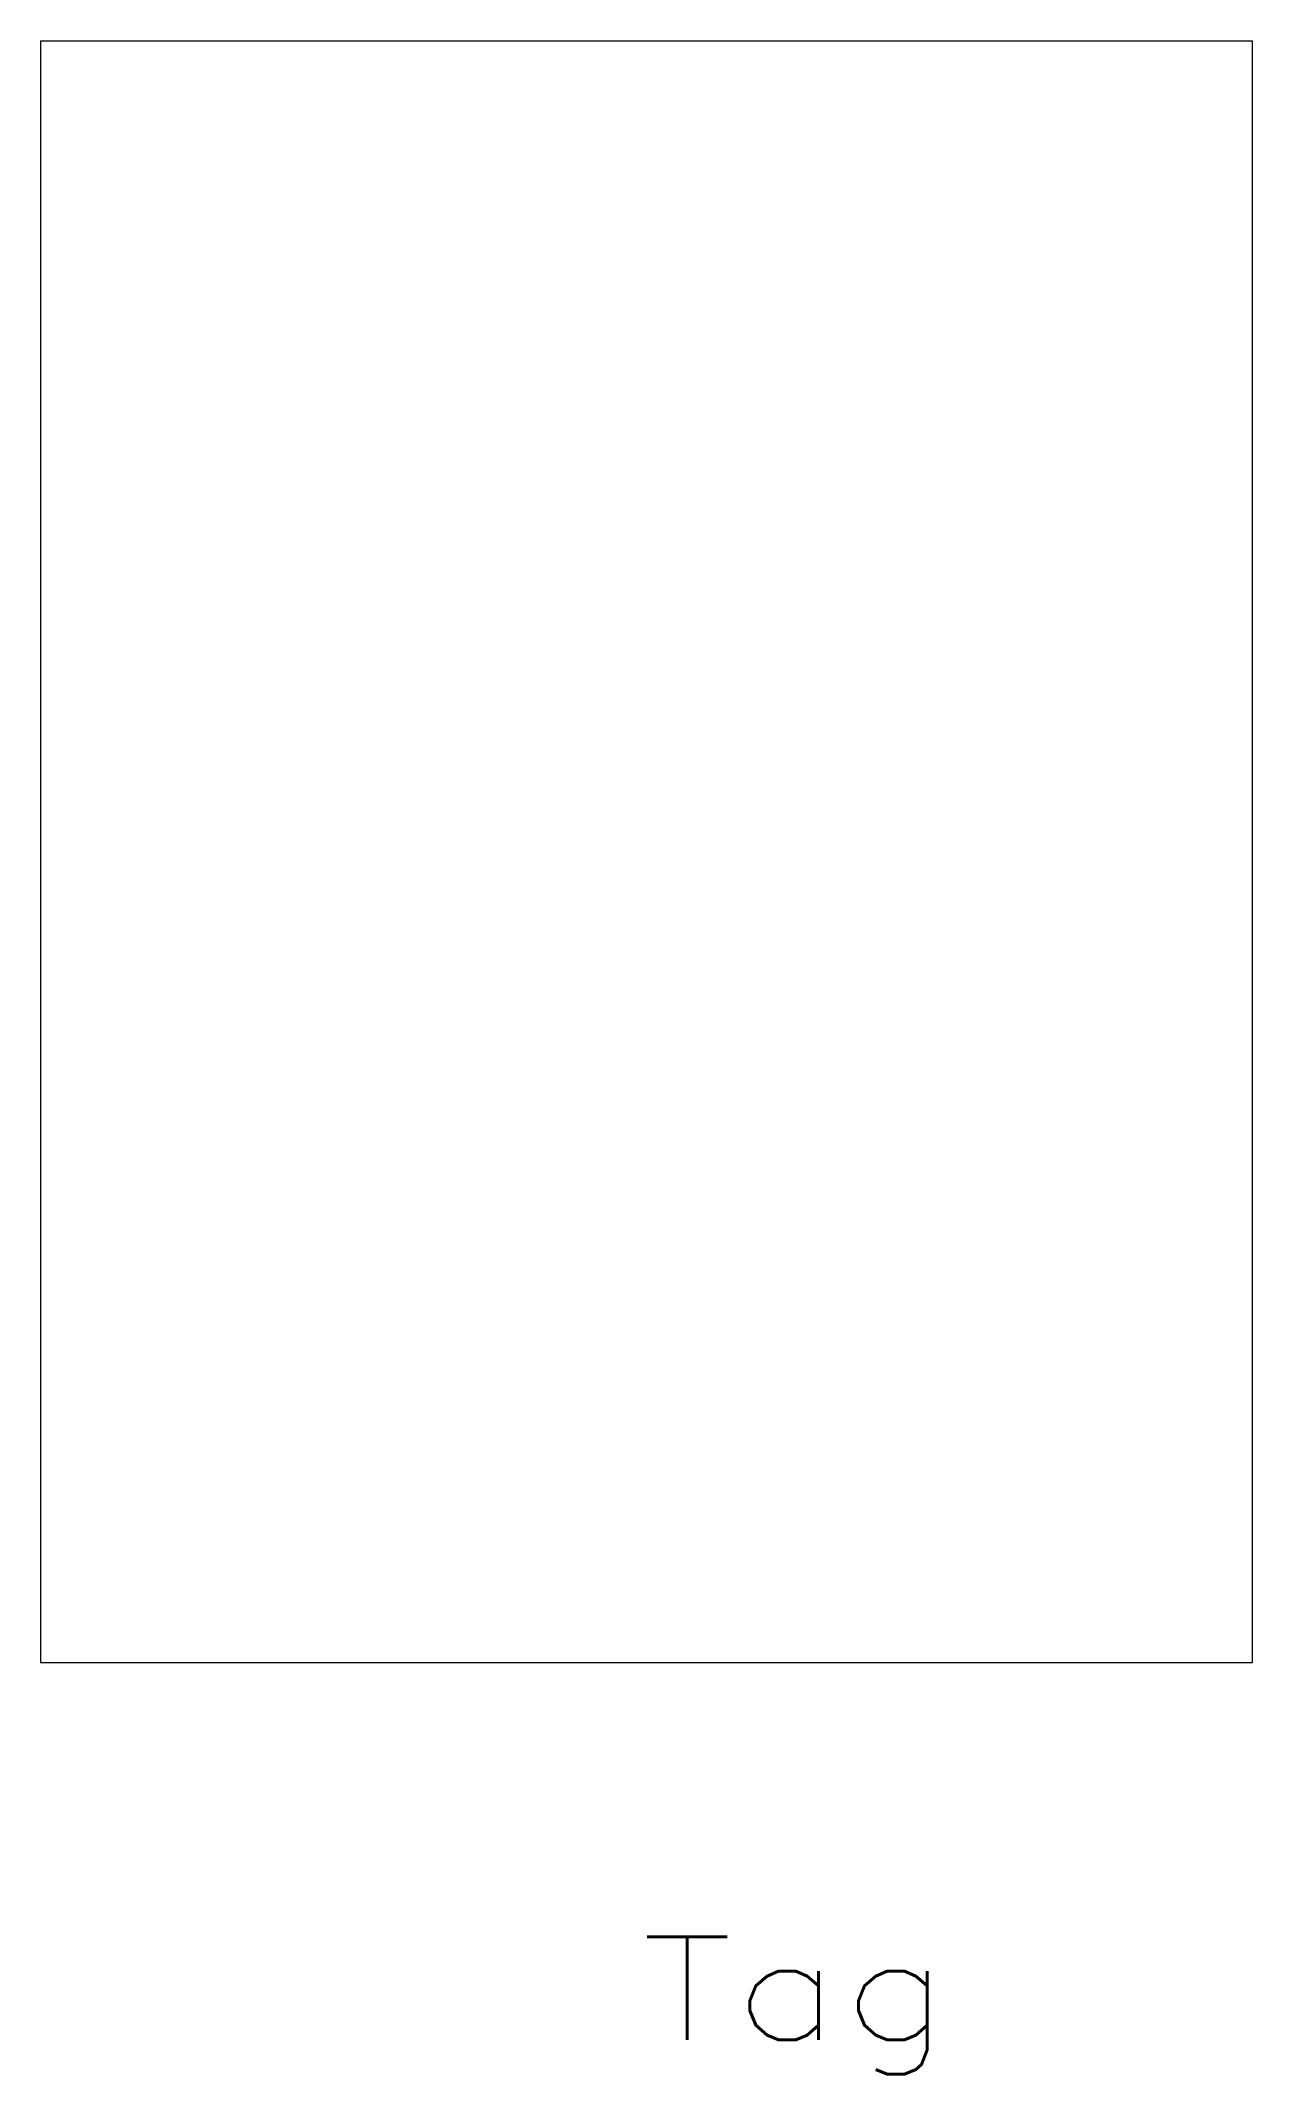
# Model space of a CAD drawing. Header units: inches. Extents: x -7.5 to 7.5, y -15 to 10.
import ezdxf
from ezdxf.enums import TextEntityAlignment as Align

# ---------------------------------------------------------------- set-up
doc = ezdxf.new("R2010")
doc.units = ezdxf.units.IN
doc.header["$MEASUREMENT"] = 0
doc.layers.get('0').update_dxf_attribs({"lineweight": 0})
doc.styles.add('_TCW_TXTSTY_1', font='TXT.SHX')

msp = doc.modelspace()

# ---------------------------------------------------------------- linework, layer by layer
at = {"linetype": 'Continuous'}
for p, q in [((-7.483, 10.037), (-7.483, -9.959)), ((-7.483, 10.037), (7.463, 10.037)), ((7.463, -9.959), (7.463, 10.037)), ((-7.483, -9.959), (7.463, -9.959))]:
    msp.add_line(p, q, dxfattribs=at)

# ---------------------------------------------------------------- texts
at = {"color": 7, "linetype": 'Continuous', "style": '_TCW_TXTSTY_1', "width": 1.166667}
msp.add_text('Tag', height=1.27, dxfattribs=at).set_placement((-0.074, -14.611), (3.736, -14.611), align=Align.FIT)

doc.saveas('drawing.dxf')
